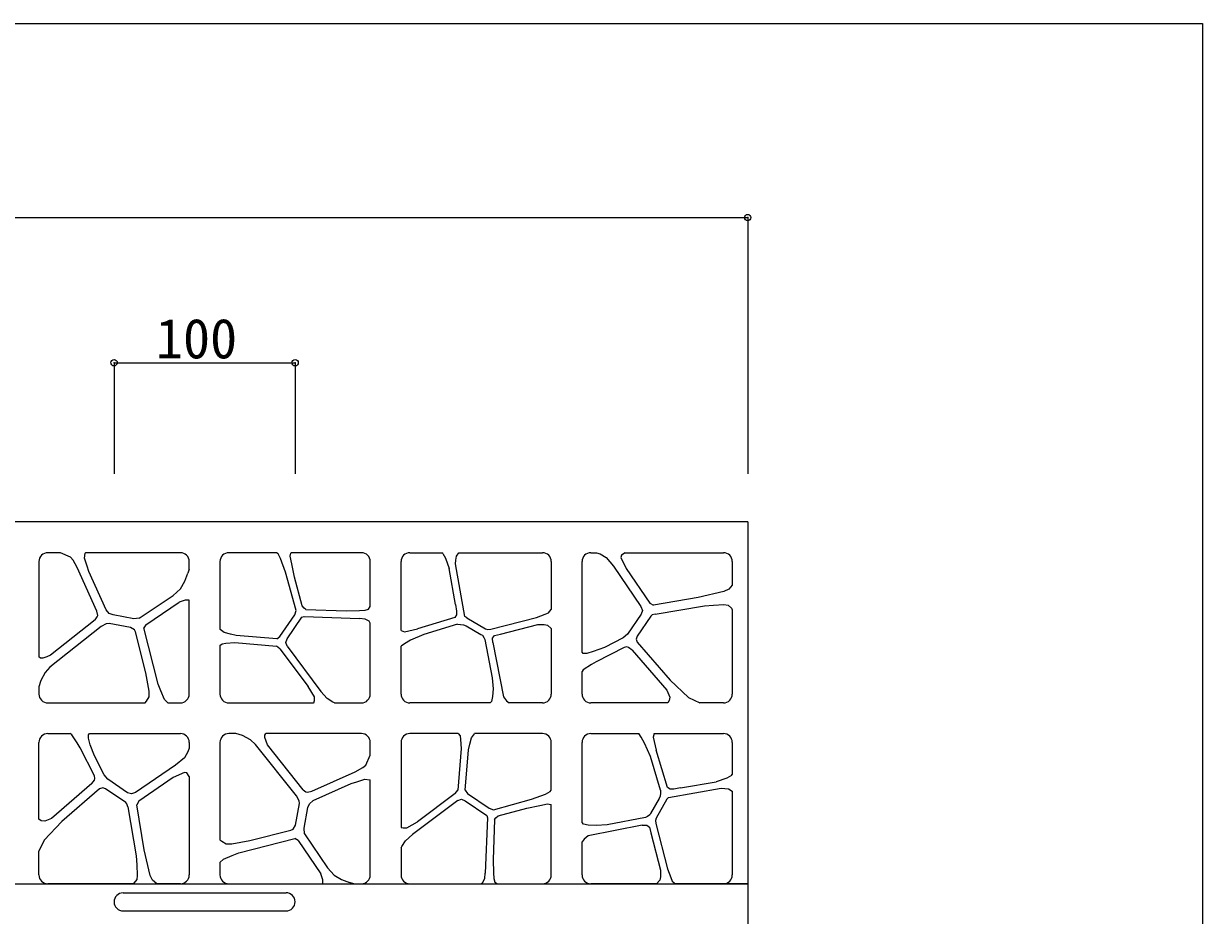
# Model space of a CAD drawing. Units: millimetres, scale not verified. Extents: x 729 to 3429, y 527 to 2427.
# Drawn here: x 2778 to 3429, y 1934 to 2427 of the extents above; entities that cross this region are included whole.
import ezdxf
from ezdxf.enums import TextEntityAlignment as Align

# ---------------------------------------------------------------- set-up
doc = ezdxf.new("R2010")
doc.units = ezdxf.units.MM
doc.header["$LTSCALE"] = 7
doc.header["$PDMODE"] = 32
doc.header["$PDSIZE"] = 3.5
doc.layers.add('通り芯', color=7, linetype='Continuous', lineweight=18)
doc.styles.add('ＭＳ ゴシック', font='')
doc.styles.get('ＭＳ ゴシック').set_extended_font_data('MS Gothic')

msp = doc.modelspace()

# ---------------------------------------------------------------- linework, layer by layer
at = {"layer": '通り芯'}
for p, q in [((729, 2426.892), (3429, 2426.892)), ((3429, 2426.892), (3429, 526.892)), ((2177.791, 2319.655), (3177.791, 2319.655)), ((3177.791, 2319.655), (3177.791, 2178.082)), ((2827.791, 2239.419), (2927.791, 2239.419)), ((2827.791, 2239.419), (2827.791, 2178.082)), ((2927.791, 2239.419), (2927.791, 2178.082)), ((3177.791, 2151.441), (2177.791, 2151.441)), ((3177.791, 2151.441), (3177.791, 1731.441)), ((2786.291, 2129.559), (2786.291, 2076.849)), ((2798.115, 2134.441), (2791.173, 2134.441)), ((2803.738, 2132.031), (2798.115, 2134.441)), ((2805.106, 2130.321), (2803.738, 2132.031)), ((2807.426, 2126.197), (2805.106, 2130.321)), ((2811.491, 2131.414), (2811.833, 2134.15)), ((2812.859, 2126.968), (2811.491, 2131.414)), ((2811.833, 2134.15), (2812.037, 2134.441)), ((2864.408, 2134.441), (2812.037, 2134.441)), ((2869.291, 2125.352), (2869.291, 2129.559)), ((2886.291, 2129.559), (2886.291, 2091.999)), ((2917.491, 2134.441), (2891.173, 2134.441)), ((2918.359, 2133.844), (2917.491, 2134.441)), ((2919.773, 2131.3), (2918.359, 2133.844)), ((2922.57, 2123.607), (2919.773, 2131.3)), ((2925.145, 2132.43), (2925.428, 2134.127)), ((2925.993, 2128.189), (2925.145, 2132.43)), ((2925.428, 2134.127), (2925.702, 2134.441)), ((2964.408, 2134.441), (2925.702, 2134.441)), ((2969.291, 2104.702), (2969.291, 2129.559)), ((2986.291, 2091.358), (2986.291, 2129.559)), ((2991.173, 2134.441), (3008.829, 2134.441)), ((3009.375, 2134.065), (3008.829, 2134.441)), ((3009.375, 2134.065), (3010.837, 2131.435)), ((3010.837, 2131.435), (3012.882, 2125.612)), ((3016.475, 2128.301), (3016.574, 2130.386)), ((3016.574, 2130.386), (3016.866, 2132.432)), ((3016.866, 2132.432), (3018.144, 2134.441)), ((3018.144, 2134.441), (3064.409, 2134.441)), ((3069.291, 2129.559), (3069.291, 2103.025)), ((3086.291, 2079.406), (3086.291, 2129.559)), ((3091.173, 2134.441), (3094.322, 2134.441)), ((3094.322, 2134.441), (3096.335, 2133.77)), ((3096.335, 2133.77), (3099.591, 2131.816)), ((3099.591, 2131.816), (3103.682, 2126.938)), ((3108.054, 2133.119), (3107.729, 2131.816)), ((3107.729, 2131.816), (3110.626, 2125.635)), ((3110.077, 2134.441), (3108.054, 2133.119)), ((3110.077, 2134.441), (3164.408, 2134.441)), ((3169.291, 2129.559), (3169.291, 2116.517)), ((2818.197, 2102.148), (2807.426, 2126.197)), ((2813.901, 2123.972), (2812.859, 2126.968)), ((2823.337, 2102.903), (2813.901, 2123.972)), ((2866.844, 2118.628), (2868.554, 2123.074)), ((2869.291, 2125.352), (2868.554, 2123.074)), ((2928.334, 2102.488), (2922.57, 2123.607)), ((2927.439, 2120.959), (2925.993, 2128.189)), ((3016.32, 2105.879), (3012.882, 2125.612)), ((3021.54, 2099.22), (3016.475, 2128.301)), ((3103.682, 2126.938), (3118.832, 2104.748)), ((3110.626, 2125.635), (3123.672, 2106.528)), ((2864.449, 2114.524), (2866.844, 2118.628)), ((2931.758, 2105.137), (2927.439, 2120.959)), ((3169.251, 2116.517), (3167.298, 2114.239)), ((2841.666, 2098.169), (2860.389, 2110.816)), ((2860.389, 2110.816), (2864.449, 2114.524)), ((3164.694, 2112.937), (3150.476, 2109.604)), ((3167.298, 2114.239), (3164.694, 2112.937)), ((2845.341, 2094.617), (2863.823, 2107.102)), ((2867.061, 2108.223), (2863.823, 2107.102)), ((2869.291, 2108.223), (2867.061, 2108.223)), ((2869.291, 2056.323), (2869.291, 2108.223)), ((2932.779, 2103.733), (2931.758, 2105.137)), ((2933.675, 2103.105), (2932.779, 2103.733)), ((2968.404, 2103.309), (2969.291, 2104.702)), ((3016.32, 2105.879), (3016.929, 2102.127)), ((3118.832, 2104.748), (3119.638, 2102.501)), ((3123.672, 2106.528), (3125.727, 2105.421)), ((3150.476, 2109.604), (3125.727, 2105.421)), ((3126.704, 2100.516), (3153.873, 2105.108)), ((3153.873, 2105.108), (3158.835, 2105.45)), ((3158.835, 2105.45), (3164.694, 2105.775)), ((3164.694, 2105.775), (3166.972, 2105.45)), ((3166.972, 2105.45), (3168.925, 2103.822)), ((3168.925, 2103.822), (3169.291, 2102.935)), ((2817.348, 2097.354), (2792.587, 2077.721)), ((2817.348, 2097.354), (2818.449, 2098.945)), ((2818.725, 2099.772), (2818.197, 2102.148)), ((2818.449, 2098.945), (2818.725, 2099.772)), ((2825.017, 2100.85), (2823.337, 2102.903)), ((2827.203, 2100.03), (2825.017, 2100.85)), ((2838.627, 2097.854), (2827.203, 2100.03)), ((2841.666, 2098.169), (2838.627, 2097.854)), ((2919.415, 2088.088), (2927.571, 2100.087)), ((2923.371, 2086.792), (2931.517, 2098.778)), ((2927.571, 2100.087), (2928.334, 2102.488)), ((2931.517, 2098.778), (2932.85, 2099.133)), ((2932.85, 2099.133), (2963.372, 2097.975)), ((2933.675, 2103.105), (2955.967, 2102.259)), ((2955.967, 2102.259), (2963.315, 2102.46)), ((2963.315, 2102.46), (2966.425, 2102.743)), ((2966.425, 2097.654), (2963.372, 2097.975)), ((2966.425, 2102.743), (2968.404, 2103.309)), ((2968.687, 2096.523), (2966.425, 2097.654)), ((3016.106, 2098.611), (2995.488, 2092.377)), ((3016.929, 2100.161), (3016.106, 2098.611)), ((3016.929, 2102.127), (3016.929, 2100.161)), ((3022.588, 2098.343), (3021.54, 2099.22)), ((3022.588, 2098.343), (3033.018, 2092.417)), ((3035.908, 2092.124), (3061.077, 2098.649)), ((3061.077, 2098.649), (3065.876, 2100.403)), ((3065.876, 2100.403), (3067.768, 2101.285)), ((3067.768, 2101.285), (3069.291, 2103.025)), ((3118.971, 2100.438), (3111.442, 2089.407)), ((3124.311, 2099.393), (3116.725, 2088.279)), ((3119.638, 2102.501), (3118.971, 2100.438)), ((3125.083, 2099.997), (3124.311, 2099.393)), ((3126.704, 2100.516), (3125.083, 2099.997)), ((3169.291, 2102.935), (3169.291, 2056.323)), ((2820.687, 2093.621), (2792.289, 2071.104)), ((2823.505, 2095.158), (2820.687, 2093.621)), ((2825.008, 2095.358), (2823.505, 2095.158)), ((2836.826, 2093.107), (2825.008, 2095.358)), ((2839.043, 2091.861), (2836.826, 2093.107)), ((2839.661, 2090.623), (2839.043, 2091.861)), ((2845.385, 2067.952), (2839.661, 2090.623)), ((2845.341, 2094.617), (2844.263, 2092.821)), ((2852.103, 2061.768), (2844.263, 2092.821)), ((2888.672, 2090.303), (2886.41, 2091.999)), ((2969.291, 2095.449), (2968.687, 2096.523)), ((2969.291, 2056.323), (2969.291, 2095.449)), ((2986.291, 2091.358), (2988.279, 2090.695)), ((2988.279, 2090.695), (2995.488, 2092.377)), ((3017.545, 2094.868), (2998.972, 2089.252)), ((3017.545, 2094.868), (3019.176, 2094.824)), ((3019.176, 2094.824), (3020.861, 2094.543)), ((3020.861, 2094.543), (3022.198, 2093.964)), ((3022.198, 2093.964), (3030.439, 2089.282)), ((3033.018, 2092.417), (3034.343, 2092.015)), ((3034.343, 2092.015), (3035.908, 2092.124)), ((3041.167, 2089.355), (3061.84, 2094.715)), ((3061.84, 2094.715), (3065.458, 2094.715)), ((3065.458, 2094.715), (3067.212, 2094.423)), ((3067.212, 2094.423), (3069.291, 2092.541)), ((3069.291, 2092.541), (3069.291, 2056.323)), ((2886.291, 2083.082), (2887.541, 2084.082)), ((2887.541, 2084.082), (2889.52, 2084.365)), ((2892.065, 2089.454), (2888.672, 2090.303)), ((2889.52, 2084.365), (2894.559, 2084.712)), ((2895.317, 2088.663), (2892.065, 2089.454)), ((2894.559, 2084.712), (2917.53, 2082.796)), ((2917.616, 2086.803), (2895.317, 2088.663)), ((2917.616, 2086.803), (2919.415, 2088.088)), ((2922.6, 2084.789), (2923.371, 2086.792)), ((2923.335, 2082.83), (2922.6, 2084.789)), ((2988.2, 2084.045), (2986.291, 2082.772)), ((2991.593, 2086.024), (2988.2, 2084.045)), ((2998.972, 2089.252), (2991.593, 2086.024)), ((3030.439, 2089.282), (3031.253, 2088.926)), ((3031.253, 2088.926), (3032.096, 2087.522)), ((3032.096, 2087.522), (3032.571, 2086.434)), ((3032.571, 2086.434), (3036.72, 2065.332)), ((3036.871, 2087.241), (3037.994, 2088.645)), ((3036.983, 2084.732), (3036.871, 2087.241)), ((3036.983, 2084.732), (3042.869, 2054.788)), ((3037.994, 2088.645), (3041.167, 2089.355)), ((3109.043, 2087.385), (3098.664, 2082.118)), ((3111.442, 2089.407), (3109.043, 2087.385)), ((3116.725, 2088.279), (3116.262, 2086.712)), ((3116.262, 2086.712), (3116.746, 2084.94)), ((3116.746, 2084.94), (3134.913, 2064.054)), ((2792.587, 2077.721), (2790.546, 2076.881)), ((2886.291, 2083.082), (2886.291, 2056.323)), ((2919.437, 2081.366), (2917.53, 2082.796)), ((2919.437, 2081.366), (2934.982, 2060.53)), ((2923.335, 2082.83), (2942.02, 2057.787)), ((2986.291, 2056.323), (2986.291, 2082.772)), ((3086.896, 2078.758), (3086.291, 2079.406)), ((3088.849, 2078.758), (3086.896, 2078.758)), ((3092.43, 2079.734), (3088.849, 2078.758)), ((3098.664, 2082.118), (3092.43, 2079.734)), ((3109.626, 2082.074), (3094.097, 2074.193)), ((3111.013, 2082.351), (3109.626, 2082.074)), ((3112.047, 2082.087), (3111.013, 2082.351)), ((3113.911, 2080.579), (3112.047, 2082.087)), ((3113.911, 2080.579), (3133.165, 2058.446)), ((2787.126, 2076.197), (2786.291, 2076.849)), ((2788.494, 2076.197), (2787.126, 2076.197)), ((2790.546, 2076.881), (2788.494, 2076.197)), ((2792.289, 2071.104), (2789.799, 2068.231)), ((3091.453, 2072.573), (3086.896, 2069.643)), ((3094.097, 2074.193), (3091.453, 2072.573)), ((2789.799, 2068.231), (2787.405, 2063.785)), ((2847.145, 2057.898), (2845.385, 2067.952)), ((3036.72, 2065.332), (3037.139, 2059.255)), ((3086.896, 2069.643), (3086.291, 2068.692)), ((3086.291, 2056.323), (3086.291, 2068.692)), ((2787.405, 2063.785), (2786.291, 2060.283)), ((2786.291, 2060.283), (2786.291, 2056.323)), ((2847.145, 2054.82), (2847.145, 2057.898)), ((2853.586, 2058.143), (2852.103, 2061.768)), ((2855.638, 2053.355), (2853.586, 2058.143)), ((2938.434, 2054.677), (2934.982, 2060.53)), ((3037.139, 2059.255), (3036.847, 2054.871)), ((3133.165, 2058.446), (3134.747, 2054.67)), ((3134.913, 2064.054), (3145.163, 2054.344)), ((2791.173, 2051.441), (2844.988, 2051.441)), ((2844.988, 2051.441), (2845.776, 2052.426)), ((2845.776, 2052.426), (2847.145, 2054.82)), ((2857.446, 2051.441), (2855.638, 2053.355)), ((2857.446, 2051.441), (2864.408, 2051.441)), ((2891.173, 2051.441), (2937.954, 2051.441)), ((2937.954, 2051.441), (2938.151, 2051.567)), ((2938.119, 2051.441), (2938.434, 2052.698)), ((2938.434, 2052.698), (2938.434, 2054.677)), ((2945.502, 2053.829), (2942.02, 2057.787)), ((2948.612, 2051.85), (2945.502, 2053.829)), ((2949.468, 2051.441), (2948.612, 2051.85)), ((2949.468, 2051.441), (2964.408, 2051.441)), ((3035.463, 2051.441), (2991.173, 2051.441)), ((3036.263, 2052.24), (3035.463, 2051.441)), ((3036.847, 2054.871), (3036.263, 2052.24)), ((3042.869, 2054.788), (3044.634, 2052.632)), ((3044.634, 2052.632), (3046.063, 2051.441)), ((3064.409, 2051.441), (3046.063, 2051.441)), ((3133.671, 2051.441), (3091.173, 2051.441)), ((3134.421, 2052.716), (3133.671, 2051.441)), ((3134.747, 2054.67), (3134.421, 2052.716)), ((3145.163, 2054.344), (3151.332, 2051.441)), ((3164.408, 2051.441), (3151.332, 2051.441)), ((2791.173, 2034.441), (2803.542, 2034.441)), ((2804.493, 2033.836), (2803.542, 2034.441)), ((2807.423, 2029.279), (2804.493, 2033.836)), ((2813.608, 2033.836), (2814.256, 2034.441)), ((2813.608, 2031.883), (2813.608, 2033.836)), ((2814.584, 2028.302), (2813.608, 2031.883)), ((2814.256, 2034.441), (2864.408, 2034.441)), ((2895.132, 2034.441), (2891.173, 2034.441)), ((2898.635, 2033.327), (2895.132, 2034.441)), ((2903.081, 2030.933), (2898.635, 2033.327)), ((2911.047, 2033.606), (2911.699, 2034.441)), ((2911.047, 2032.238), (2911.047, 2033.606)), ((2911.73, 2030.186), (2911.047, 2032.238)), ((2964.408, 2034.441), (2911.699, 2034.441)), ((3017.932, 2034.441), (2991.173, 2034.441)), ((3017.932, 2034.441), (3018.932, 2033.191)), ((3018.932, 2033.191), (3019.215, 2031.212)), ((3024.304, 2028.667), (3025.152, 2032.06)), ((3025.152, 2032.06), (3026.849, 2034.322)), ((3064.409, 2034.441), (3026.849, 2034.441)), ((3091.173, 2034.441), (3117.621, 2034.441)), ((3118.895, 2032.531), (3117.621, 2034.441)), ((3120.874, 2029.138), (3118.895, 2032.531)), ((3126.208, 2034.441), (3125.545, 2032.453)), ((3125.545, 2032.453), (3127.227, 2025.244)), ((3126.208, 2034.441), (3164.408, 2034.441)), ((2786.291, 1987.061), (2786.291, 2029.559)), ((2809.043, 2026.635), (2807.423, 2029.279)), ((2816.924, 2011.105), (2809.043, 2026.635)), ((2816.968, 2022.068), (2814.584, 2028.302)), ((2869.291, 2026.41), (2868.62, 2024.396)), ((2869.291, 2029.559), (2869.291, 2026.41)), ((2886.291, 2029.559), (2886.291, 1975.744)), ((2905.954, 2028.442), (2903.081, 2030.933)), ((2928.471, 2000.045), (2905.954, 2028.442)), ((2912.571, 2028.145), (2911.73, 2030.186)), ((2932.204, 2003.384), (2912.571, 2028.145)), ((2969.291, 2022.616), (2969.291, 2029.559)), ((2986.291, 2029.559), (2986.291, 1982.778)), ((3019.563, 2026.173), (3017.646, 2003.202)), ((3019.215, 2031.212), (3019.563, 2026.173)), ((3021.653, 2003.116), (3023.513, 2025.415)), ((3023.513, 2025.415), (3024.304, 2028.667)), ((3069.291, 2003.24), (3069.291, 2029.559)), ((3086.291, 1985.269), (3086.291, 2029.559)), ((3124.102, 2021.759), (3120.874, 2029.138)), ((3169.291, 2029.559), (3169.291, 2011.903)), ((2822.235, 2011.689), (2816.968, 2022.068)), ((2866.666, 2021.141), (2861.788, 2017.049)), ((2868.62, 2024.396), (2866.666, 2021.141)), ((2966.881, 2016.993), (2969.291, 2022.616)), ((3129.718, 2003.187), (3124.102, 2021.759)), ((3133.461, 2004.626), (3127.227, 2025.244)), ((2861.788, 2017.049), (2839.598, 2001.899)), ((2866.666, 2013.003), (2860.485, 2010.106)), ((2867.969, 2012.678), (2866.666, 2013.003)), ((2869.291, 2010.655), (2867.969, 2012.678)), ((2936.997, 2002.535), (2961.047, 2013.306)), ((2961.047, 2013.306), (2965.171, 2015.625)), ((2965.171, 2015.625), (2966.881, 2016.993)), ((2815.429, 2006.82), (2793.295, 1987.567)), ((2815.429, 2006.82), (2816.937, 2008.685)), ((2817.201, 2009.719), (2816.924, 2011.105)), ((2816.937, 2008.685), (2817.201, 2009.719)), ((2824.257, 2009.29), (2822.235, 2011.689)), ((2835.287, 2001.761), (2824.257, 2009.29)), ((2860.485, 2010.106), (2841.378, 1997.06)), ((2869.291, 2010.655), (2869.291, 1956.323)), ((2937.753, 1997.395), (2958.822, 2006.831)), ((2958.822, 2006.831), (2961.818, 2007.873)), ((2961.818, 2007.873), (2966.264, 2009.24)), ((2966.264, 2009.24), (2969, 2008.899)), ((2969, 2008.899), (2969.291, 2008.695)), ((2969.291, 1956.323), (2969.291, 2008.695)), ((3140.729, 2004.412), (3160.462, 2007.849)), ((3166.285, 2009.895), (3160.462, 2007.849)), ((3168.915, 2011.356), (3166.285, 2009.895)), ((3168.915, 2011.356), (3169.291, 2011.903)), ((2819.79, 2003.986), (2798.904, 1985.819)), ((2821.561, 2004.469), (2819.79, 2003.986)), ((2823.129, 2004.006), (2821.561, 2004.469)), ((2834.243, 1996.421), (2823.129, 2004.006)), ((2837.351, 2001.094), (2835.287, 2001.761)), ((2839.598, 2001.899), (2837.351, 2001.094)), ((2930.008, 1997.227), (2928.471, 2000.045)), ((2932.204, 2003.384), (2933.795, 2002.283)), ((2933.795, 2002.283), (2934.622, 2002.007)), ((2934.622, 2002.007), (2936.997, 2002.535)), ((3016.215, 2001.295), (2995.38, 1985.75)), ((3016.215, 2001.295), (3017.646, 2003.202)), ((3021.653, 2003.116), (3022.938, 2001.317)), ((3022.938, 2001.317), (3034.937, 1993.161)), ((3058.457, 1998.161), (3066.149, 2000.959)), ((3066.149, 2000.959), (3068.694, 2002.372)), ((3068.694, 2002.372), (3069.291, 2003.24)), ((3129.393, 1999.871), (3128.814, 1998.534)), ((3129.674, 2001.556), (3129.393, 1999.871)), ((3129.718, 2003.187), (3129.674, 2001.556)), ((3135.011, 2003.803), (3133.461, 2004.626)), ((3134.07, 1999.192), (3163.15, 2004.257)), ((3136.977, 2003.803), (3135.011, 2003.803)), ((3140.729, 2004.412), (3136.977, 2003.803)), ((3163.15, 2004.257), (3165.236, 2004.158)), ((3165.236, 2004.158), (3167.282, 2003.866)), ((3167.282, 2003.866), (3169.291, 2002.587)), ((3169.291, 2002.587), (3169.291, 1956.323)), ((2834.847, 1995.649), (2834.243, 1996.421)), ((2835.365, 1994.027), (2834.847, 1995.649)), ((2835.365, 1994.027), (2839.957, 1966.858)), ((2841.378, 1997.06), (2840.271, 1995.005)), ((2844.454, 1970.255), (2840.271, 1995.005)), ((2927.957, 1983.906), (2930.208, 1995.723)), ((2930.208, 1995.723), (2930.008, 1997.227)), ((2932.704, 1982.105), (2934.88, 1993.528)), ((2934.88, 1993.528), (2935.7, 1995.715)), ((2935.7, 1995.715), (2937.753, 1997.395)), ((3017.68, 1997.397), (2992.636, 1978.712)), ((3017.68, 1997.397), (3019.639, 1998.132)), ((3019.639, 1998.132), (3021.642, 1997.361)), ((3021.642, 1997.361), (3033.628, 1989.214)), ((3034.937, 1993.161), (3037.337, 1992.397)), ((3037.337, 1992.397), (3058.457, 1998.161)), ((3039.987, 1988.974), (3055.809, 1993.293)), ((3055.809, 1993.293), (3063.039, 1994.739)), ((3063.039, 1994.739), (3067.28, 1995.587)), ((3067.28, 1995.587), (3068.977, 1995.304)), ((3068.977, 1995.304), (3069.291, 1995.029)), ((3069.291, 1956.323), (3069.291, 1995.029)), ((3128.814, 1998.534), (3124.132, 1990.293)), ((3133.193, 1998.144), (3127.267, 1987.714)), ((3133.193, 1998.144), (3134.07, 1999.192)), ((2787.566, 1986.311), (2786.291, 1987.061)), ((2789.519, 1985.985), (2787.566, 1986.311)), ((2793.295, 1987.567), (2789.519, 1985.985)), ((3033.983, 1987.882), (3032.825, 1957.36)), ((3033.628, 1989.214), (3033.983, 1987.882)), ((3037.955, 1987.056), (3037.109, 1964.765)), ((3037.955, 1987.056), (3038.583, 1987.953)), ((3038.583, 1987.953), (3039.987, 1988.974)), ((3121.284, 1988.16), (3100.181, 1984.012)), ((3122.372, 1988.636), (3121.284, 1988.16)), ((3123.776, 1989.478), (3122.372, 1988.636)), ((3124.132, 1990.293), (3123.776, 1989.478)), ((3127.267, 1987.714), (3126.866, 1986.389)), ((3126.866, 1986.389), (3126.974, 1984.823)), ((2798.904, 1985.819), (2789.194, 1975.569)), ((2902.801, 1975.347), (2925.473, 1981.071)), ((2925.473, 1981.071), (2926.71, 1981.689)), ((2926.71, 1981.689), (2927.957, 1983.906)), ((2933.019, 1979.066), (2932.704, 1982.105)), ((2986.291, 1982.778), (2986.417, 1982.581)), ((2986.291, 1982.612), (2987.548, 1982.298)), ((2987.548, 1982.298), (2989.528, 1982.298)), ((2989.528, 1982.298), (2995.38, 1985.75)), ((3087.09, 1984.469), (3086.291, 1985.269)), ((3089.721, 1983.885), (3087.09, 1984.469)), ((3119.582, 1983.749), (3089.638, 1977.862)), ((3094.105, 1983.592), (3089.721, 1983.885)), ((3100.181, 1984.012), (3094.105, 1983.592)), ((3119.582, 1983.749), (3122.091, 1983.861)), ((3122.091, 1983.861), (3123.495, 1982.737)), ((3123.495, 1982.737), (3124.205, 1979.565)), ((3126.974, 1984.823), (3133.499, 1959.655)), ((2789.194, 1975.569), (2786.291, 1969.4)), ((2886.291, 1975.744), (2887.276, 1974.955)), ((2887.276, 1974.955), (2889.67, 1973.587)), ((2889.67, 1973.587), (2892.748, 1973.587)), ((2892.748, 1973.587), (2902.801, 1975.347)), ((2896.618, 1968.629), (2927.671, 1976.469)), ((2929.467, 1975.391), (2927.671, 1976.469)), ((2929.467, 1975.391), (2941.952, 1956.908)), ((2933.019, 1979.066), (2945.665, 1960.343)), ((2986.7, 1972.119), (2988.679, 1975.23)), ((2988.679, 1975.23), (2992.636, 1978.712)), ((3087.482, 1976.098), (3086.291, 1974.669)), ((3086.291, 1956.323), (3086.291, 1974.669)), ((3089.638, 1977.862), (3087.482, 1976.098)), ((3124.205, 1979.565), (3129.565, 1958.892)), ((2786.291, 1956.323), (2786.291, 1969.4)), ((2839.957, 1966.858), (2840.3, 1961.897)), ((2847.787, 1956.038), (2844.454, 1970.255)), ((2888.205, 1965.094), (2892.993, 1967.146)), ((2892.993, 1967.146), (2896.618, 1968.629)), ((2986.291, 1971.264), (2986.7, 1972.119)), ((2986.291, 1971.264), (2986.291, 1956.323)), ((2840.3, 1961.897), (2840.625, 1956.038)), ((2886.291, 1963.286), (2888.205, 1965.094)), ((2886.291, 1963.286), (2886.291, 1956.323)), ((2945.665, 1960.343), (2949.374, 1956.282)), ((3037.109, 1964.765), (3037.31, 1957.417)), ((2840.3, 1953.759), (2838.672, 1951.806)), ((2840.625, 1956.038), (2840.3, 1953.759)), ((2849.088, 1953.434), (2847.787, 1956.038)), ((2943.073, 1953.671), (2941.952, 1956.908)), ((2943.073, 1951.441), (2943.073, 1953.671)), ((2949.374, 1956.282), (2953.478, 1953.888)), ((2953.478, 1953.888), (2957.923, 1952.178)), ((3031.373, 1952.045), (3032.504, 1954.307)), ((3032.504, 1954.307), (3032.825, 1957.36)), ((3037.31, 1957.417), (3037.593, 1954.307)), ((3037.593, 1954.307), (3038.158, 1952.328)), ((3129.565, 1955.274), (3129.272, 1953.52)), ((3129.565, 1958.892), (3129.565, 1955.274)), ((3133.499, 1959.655), (3135.252, 1954.856)), ((3135.252, 1954.856), (3136.134, 1952.964)), ((2177.791, 1951.441), (3177.791, 1951.441)), ((2837.785, 1951.441), (2791.173, 1951.441)), ((2838.672, 1951.806), (2837.785, 1951.441)), ((2851.367, 1951.481), (2849.088, 1953.434)), ((2864.408, 1951.441), (2851.367, 1951.441)), ((2891.173, 1951.441), (2943.073, 1951.441)), ((2960.202, 1951.441), (2957.923, 1952.178)), ((2960.202, 1951.441), (2964.408, 1951.441)), ((2991.173, 1951.441), (3030.299, 1951.441)), ((3030.299, 1951.441), (3031.373, 1952.045)), ((3038.158, 1952.328), (3039.552, 1951.441)), ((3039.552, 1951.441), (3064.409, 1951.441)), ((3127.391, 1951.441), (3091.173, 1951.441)), ((3129.272, 1953.52), (3127.391, 1951.441)), ((3136.134, 1952.964), (3137.875, 1951.441)), ((3177.791, 1951.441), (3137.875, 1951.441)), ((2832.763, 1946.441), (2922.819, 1946.441)), ((2832.763, 1936.441), (2922.819, 1936.441))]:
    msp.add_line(p, q, dxfattribs=at)
for centre, radius, start, end in [((2791.173, 2129.559), 4.882, 90, 180), ((2864.408, 2129.559), 4.882, 0, 90), ((2891.173, 2129.559), 4.882, 90, 180), ((2964.408, 2129.559), 4.882, 0, 90), ((2991.173, 2129.559), 4.882, 90, 180), ((3064.409, 2129.559), 4.882, 0, 90), ((3091.173, 2129.559), 4.882, 90, 180), ((3164.408, 2129.559), 4.882, 0, 90), ((2791.173, 2056.323), 4.882, 180, 270), ((2864.408, 2056.323), 4.882, 270, 0), ((2891.173, 2056.323), 4.882, 180, 270), ((2964.408, 2056.323), 4.882, 270, 0), ((2991.173, 2056.323), 4.882, 180, 270), ((3064.409, 2056.323), 4.882, 270, 0), ((3091.173, 2056.323), 4.882, 180, 270), ((3164.408, 2056.323), 4.882, 270, 0), ((2791.173, 2029.559), 4.882, 90, 180), ((2864.408, 2029.559), 4.882, 0, 90), ((2891.173, 2029.559), 4.882, 90, 180), ((2964.408, 2029.559), 4.882, 0, 90), ((2991.173, 2029.559), 4.882, 90, 180), ((3064.409, 2029.559), 4.882, 0, 90), ((3091.173, 2029.559), 4.882, 90, 180), ((3164.408, 2029.559), 4.882, 0, 90), ((2791.173, 1956.323), 4.882, 180, 270), ((2864.408, 1956.323), 4.882, 270, 0), ((2891.173, 1956.323), 4.882, 180, 270), ((2964.408, 1956.323), 4.882, 270, 0), ((2991.173, 1956.323), 4.882, 180, 270), ((3064.409, 1956.323), 4.882, 270, 0), ((3091.173, 1956.323), 4.882, 180, 270), ((3164.408, 1956.323), 4.882, 270, 0), ((2832.791, 1941.441), 5, 90.31865, 270.31865), ((2922.791, 1941.441), 5, 270.31865, 90.31865)]:
    msp.add_arc(centre, radius, start, end, dxfattribs=at)
for p in [(3177.791, 2319.655), (2827.791, 2239.419), (2927.791, 2239.419)]:
    msp.add_point(p, dxfattribs=at)

# ---------------------------------------------------------------- texts
at = {"layer": '通り芯', "style": 'ＭＳ ゴシック'}
msp.add_text('100', height=21.99, dxfattribs=at).set_placement((2850.907, 2235.238), align=Align.BOTTOM_LEFT)

doc.saveas('drawing.dxf')
